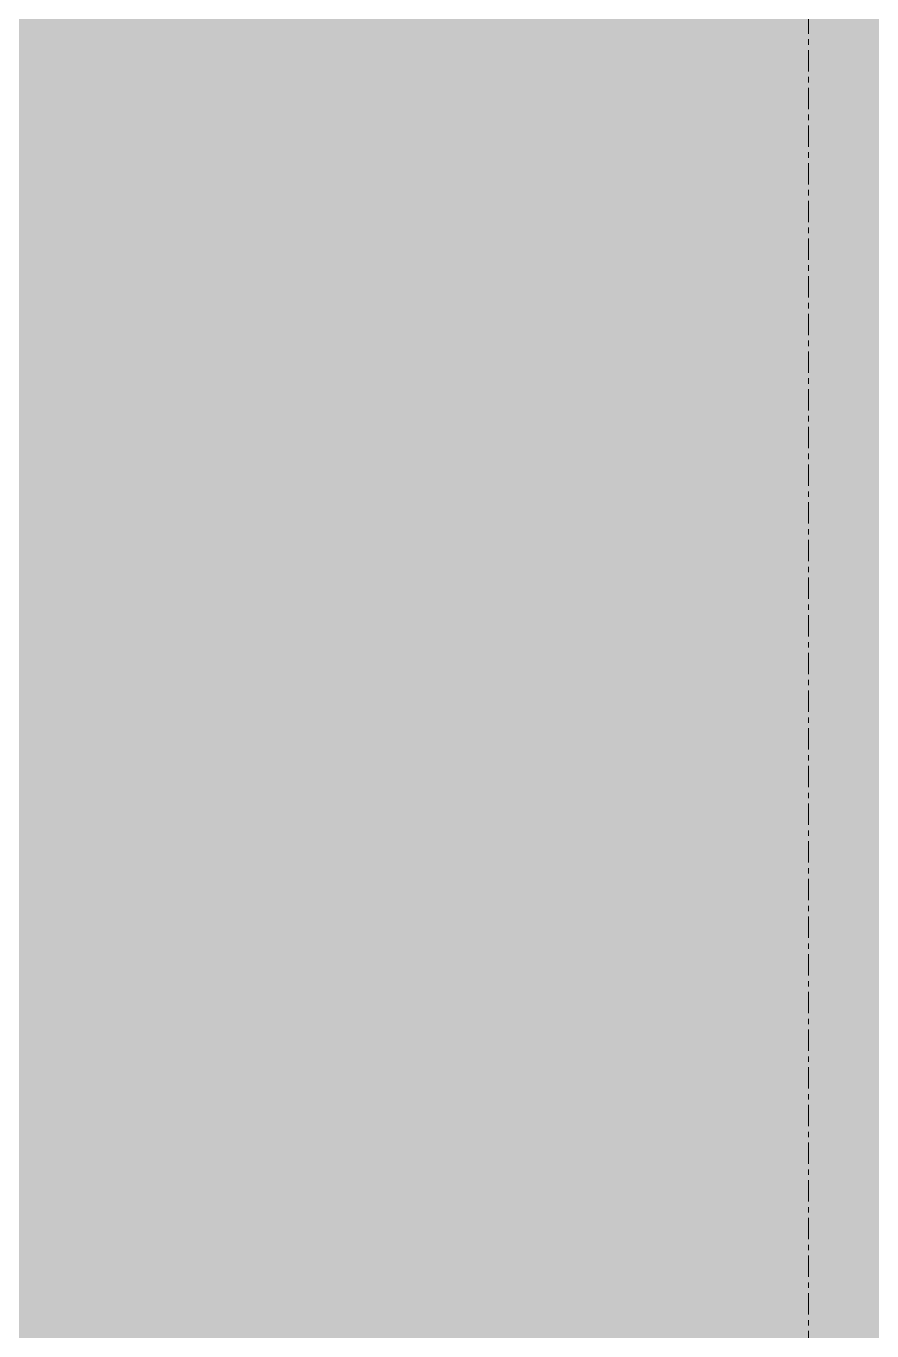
# Model space of a CAD drawing. Header units: inches. Extents: x 20273 to 40520, y -355 to 835.
# Drawn here: x 22769.13 to 22788.78, y 14.34 to 44.65 of the extents above; entities that cross this region are included whole.
import ezdxf

# ---------------------------------------------------------------- set-up
doc = ezdxf.new("R2010")
doc.units = ezdxf.units.IN
doc.header["$MEASUREMENT"] = 0
doc.linetypes.add('Grid Line 1_2_', pattern=[0.875, 0.5, -0.125, 0.125, -0.125])
doc.layers.add('A-GLAZ-CURT', color=52, linetype='Continuous', lineweight=13)
doc.layers.add('S-GRID', color=1, linetype='Continuous', lineweight=9)

# ---------------------------------------------------------------- blocks, each defined once
blk = doc.blocks.new('System Panel - INSULATED LOW-E GLAZING _SEE ELEVATIONS FOR U-FACTOR_ SHGC_ _ LT_-1142391-Elevation - West')
at = {"layer": 'A-GLAZ-CURT'}
blk.add_hatch(color=256, dxfattribs=at).paths.add_polyline_path([(22762.862, 2), (22793.428, 2), (22793.428, 96), (22761.178, 96), (22761.178, 2)], flags=0)

msp = doc.modelspace()

# ---------------------------------------------------------------- linework, layer by layer
at = {"layer": 'S-GRID', "linetype": 'Grid Line 1_2_'}
msp.add_line((22787.303, -273.161), (22787.303, 738.657), dxfattribs=at)
msp.add_line((22787.303, -273.161), (22787.303, 738.657), dxfattribs=at)

# ---------------------------------------------------------------- block references
at = {"layer": 'A-GLAZ-CURT'}
msp.add_blockref('System Panel - INSULATED LOW-E GLAZING _SEE ELEVATIONS FOR U-FACTOR_ SHGC_ _ LT_-1142391-Elevation - West', (0, 0), dxfattribs=at)

doc.saveas('drawing.dxf')
